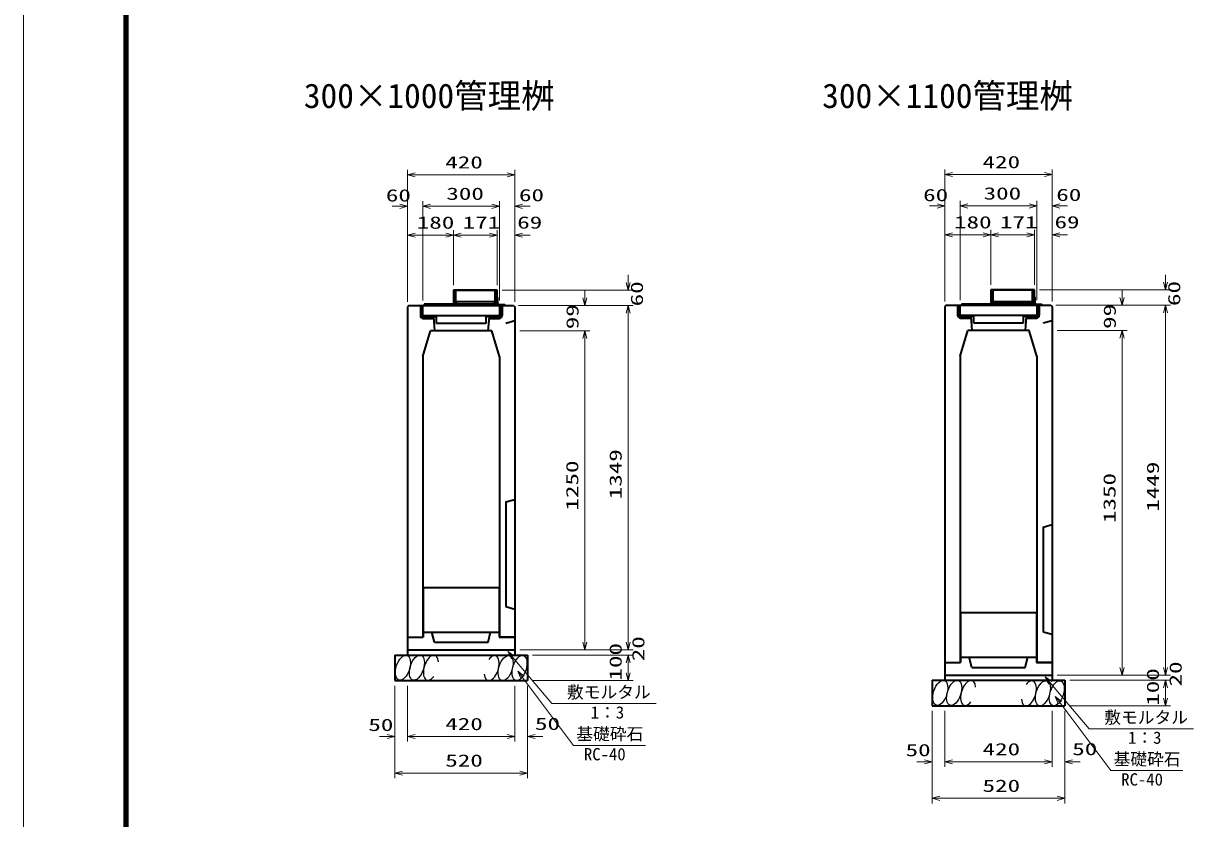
# Model space of a CAD drawing. Units: millimetres on the paper. Extents: x 0 to 842, y 1 to 595.
# Drawn here: x 0.5 to 229.8, y 141.7 to 297.5 of the extents above; entities that cross this region are included whole.
import ezdxf
from ezdxf.enums import TextEntityAlignment as Align

# ---------------------------------------------------------------- set-up
doc = ezdxf.new("R2010")
doc.units = ezdxf.units.MM
doc.layers.add('D-TTL-LINE（区切線）', color=1, linetype='Continuous', lineweight=35)
doc.layers.add('D-TTL（外枠）', color=2, linetype='Continuous', lineweight=140)
doc.styles.add('ＭＳ ゴシック', font='')
doc.styles.get('ＭＳ ゴシック').set_extended_font_data('MS Gothic')

# ---------------------------------------------------------------- blocks, each defined once
blk = doc.blocks.new('_Open30@@SfigorgFlag@@4')
at = {"color": 7, "linetype": 'Continuous', "lineweight": 13}
for p, q in [((-1, 0.2679), (0, 0)), ((0, 0), (-1, -0.2679)), ((0, 0), (-1, 0))]:
    blk.add_line(p, q, dxfattribs=at)

msp = doc.modelspace()

# ---------------------------------------------------------------- linework, layer by layer
at = {"layer": 'D-TTL-LINE（区切線）', "color": 7, "lineweight": 18}
msp.add_line((0.5, 594.51), (0.5, 0.51), dxfattribs=at)
at = {"layer": 'D-TTL-LINE（区切線）', "color": 7, "lineweight": 13}
for p, q in [((75.777, 261.143), (75.777, 268.834)), ((96.777, 261.143), (96.777, 268.834)), ((181.045, 261.202), (181.045, 268.893)), ((202.045, 261.202), (202.045, 268.893)), ((77.277, 267.834), (95.277, 267.834)), ((182.545, 267.893), (200.545, 267.893)), ((74.277, 261.687), (72.777, 261.687)), ((75.777, 250.68), (75.777, 262.687)), ((78.777, 250.925), (78.777, 262.687)), ((78.777, 243.259), (78.777, 262.687)), ((80.277, 261.687), (81.777, 261.687)), ((80.277, 261.687), (92.277, 261.687)), ((92.277, 261.687), (90.777, 261.687)), ((93.777, 243.234), (93.777, 262.687)), ((93.777, 250.925), (93.777, 262.687)), ((96.777, 250.68), (96.777, 262.687)), ((98.277, 261.687), (99.777, 261.687)), ((179.545, 261.746), (178.045, 261.746)), ((181.045, 250.738), (181.045, 262.746)), ((184.045, 250.983), (184.045, 262.746)), ((184.045, 243.318), (184.045, 262.746)), ((185.545, 261.746), (187.045, 261.746)), ((185.545, 261.746), (197.545, 261.746)), ((197.545, 261.746), (196.045, 261.746)), ((199.045, 243.293), (199.045, 262.746)), ((199.045, 250.983), (199.045, 262.746)), ((202.045, 250.738), (202.045, 262.746)), ((203.545, 261.746), (205.045, 261.746)), ((75.777, 242.988), (75.777, 257.034)), ((84.777, 246.234), (84.777, 257.034)), ((84.777, 246.234), (84.777, 257.034)), ((93.327, 246.234), (93.327, 257.034)), ((93.327, 246.234), (93.327, 257.034)), ((96.777, 242.989), (96.777, 257.034)), ((181.045, 243.047), (181.045, 257.093)), ((190.045, 246.293), (190.045, 257.093)), ((190.045, 246.293), (190.045, 257.093)), ((198.595, 246.293), (198.595, 257.093)), ((198.595, 246.293), (198.595, 257.093)), ((202.045, 243.048), (202.045, 257.093)), ((77.277, 256.034), (83.277, 256.034)), ((86.277, 256.034), (91.827, 256.034)), ((91.827, 256.034), (90.327, 256.034)), ((98.277, 256.034), (99.777, 256.034)), ((182.545, 256.093), (188.545, 256.093)), ((191.545, 256.093), (197.095, 256.093)), ((197.095, 256.093), (195.595, 256.093)), ((203.545, 256.093), (205.045, 256.093)), ((118.979, 246.734), (118.979, 248.234)), ((224.247, 246.793), (224.247, 248.293)), ((94.327, 245.234), (119.979, 245.234)), ((110.481, 243.734), (110.481, 245.234)), ((199.595, 245.293), (225.247, 245.293)), ((215.749, 243.793), (215.749, 245.293)), ((97.527, 242.234), (111.481, 242.234)), ((98.527, 242.234), (119.979, 242.234)), ((98.527, 242.234), (119.979, 242.234)), ((202.795, 242.293), (216.749, 242.293)), ((203.795, 242.293), (225.247, 242.293)), ((203.795, 242.293), (225.247, 242.293)), ((224.247, 171.343), (224.247, 240.793)), ((224.247, 240.793), (224.247, 239.293)), ((118.979, 176.284), (118.979, 240.734)), ((118.979, 240.734), (118.979, 239.234)), ((97.777, 237.284), (111.481, 237.284)), ((97.777, 237.284), (111.481, 237.284)), ((203.045, 237.343), (216.749, 237.343)), ((203.045, 237.343), (216.749, 237.343)), ((110.481, 176.284), (110.481, 235.784)), ((110.481, 235.784), (110.481, 234.284)), ((215.749, 171.343), (215.749, 235.843)), ((215.749, 235.843), (215.749, 234.343)), ((118.979, 176.284), (118.979, 177.784)), ((97.777, 174.784), (119.979, 174.784)), ((97.777, 174.784), (111.481, 174.784)), ((97.777, 174.784), (119.979, 174.784)), ((104.061, 164.27), (96.413, 173.309)), ((100.277, 173.784), (119.979, 173.784)), ((100.277, 173.784), (119.979, 173.784)), ((118.979, 170.284), (118.979, 172.284)), ((118.979, 172.284), (118.979, 170.784)), ((224.247, 171.343), (224.247, 172.843)), ((203.045, 169.843), (225.247, 169.843)), ((203.045, 169.843), (216.749, 169.843)), ((203.045, 169.843), (225.247, 169.843)), ((73.277, 167.784), (73.277, 156.817)), ((75.777, 167.784), (75.777, 156.817)), ((75.777, 167.784), (75.777, 156.817)), ((96.777, 167.784), (96.777, 156.817)), ((108.295, 156.087), (98.291, 169.413)), ((99.277, 167.784), (99.277, 156.817)), ((100.277, 168.784), (119.979, 168.784)), ((209.33, 159.328), (201.681, 168.368)), ((205.545, 168.843), (225.247, 168.843)), ((205.545, 168.843), (225.247, 168.843)), ((73.277, 166.784), (73.277, 149.66)), ((96.777, 166.784), (96.777, 156.817)), ((99.277, 166.784), (99.277, 149.66)), ((224.247, 165.343), (224.247, 167.343)), ((224.247, 167.343), (224.247, 165.843)), ((124.504, 164.27), (104.061, 164.27)), ((178.545, 162.843), (178.545, 151.876)), ((181.045, 162.843), (181.045, 151.876)), ((181.045, 162.843), (181.045, 151.876)), ((202.045, 162.843), (202.045, 151.876)), ((213.563, 151.146), (203.559, 164.472)), ((204.545, 162.843), (204.545, 151.876)), ((205.545, 163.843), (225.247, 163.843)), ((178.545, 161.843), (178.545, 144.718)), ((202.045, 161.843), (202.045, 151.876)), ((204.545, 161.843), (204.545, 144.718)), ((229.772, 159.328), (209.33, 159.328)), ((71.777, 157.817), (70.277, 157.817)), ((77.277, 157.817), (95.277, 157.817)), ((77.277, 157.817), (78.777, 157.817)), ((95.277, 157.817), (93.777, 157.817)), ((100.777, 157.817), (102.277, 157.817)), ((122.398, 156.087), (108.295, 156.087)), ((177.045, 152.876), (175.545, 152.876)), ((182.545, 152.876), (200.545, 152.876)), ((182.545, 152.876), (184.045, 152.876)), ((200.545, 152.876), (199.045, 152.876)), ((206.045, 152.876), (207.545, 152.876)), ((74.777, 150.66), (97.777, 150.66)), ((227.667, 151.146), (213.563, 151.146)), ((180.045, 145.718), (203.045, 145.718))]:
    msp.add_line(p, q, dxfattribs=at)
at = {"layer": 'D-TTL-LINE（区切線）'}
for p, q in [((93.327, 245.234), (84.777, 245.234)), ((84.777, 245.234), (84.777, 242.259)), ((85.077, 245.234), (85.077, 242.259)), ((92.927, 245.209), (85.177, 245.209)), ((85.177, 245.209), (85.177, 243.009)), ((92.927, 243.009), (92.927, 245.209)), ((93.027, 245.234), (93.027, 242.259)), ((93.327, 242.259), (93.327, 245.234)), ((93.377, 243.759), (93.327, 243.759)), ((93.477, 242.609), (93.477, 243.659)), ((198.595, 245.293), (190.045, 245.293)), ((190.045, 245.293), (190.045, 242.318)), ((190.345, 245.293), (190.345, 242.318)), ((198.195, 245.268), (190.445, 245.268)), ((190.445, 245.268), (190.445, 243.068)), ((190.445, 243.068), (198.195, 243.068)), ((190.595, 242.618), (190.595, 243.068)), ((198.045, 242.618), (198.045, 243.068)), ((198.195, 243.068), (198.195, 245.268)), ((198.295, 245.293), (198.295, 242.318)), ((198.595, 242.318), (198.595, 245.293)), ((198.645, 243.818), (198.595, 243.818)), ((198.745, 242.668), (198.745, 243.718)), ((76.027, 242.234), (75.777, 241.989)), ((75.777, 241.988), (75.777, 173.784)), ((76.027, 242.234), (96.527, 242.234)), ((78.277, 242.234), (78.277, 240.284)), ((78.577, 240.334), (78.577, 242.234)), ((78.777, 242.259), (94.827, 242.259)), ((78.777, 240.259), (78.777, 242.259)), ((84.777, 242.484), (79.002, 242.484)), ((79.002, 242.484), (79.002, 242.259)), ((85.077, 242.559), (93.027, 242.559)), ((85.177, 243.009), (92.927, 243.009)), ((85.327, 242.559), (85.327, 243.009)), ((92.777, 242.559), (92.777, 243.009)), ((94.727, 242.409), (93.677, 242.409)), ((93.777, 242.259), (93.777, 240.259)), ((93.977, 240.334), (93.977, 242.234)), ((94.277, 242.234), (94.277, 240.284)), ((94.827, 242.259), (94.827, 242.309)), ((96.527, 242.234), (96.777, 241.989)), ((96.777, 241.989), (96.777, 173.784)), ((181.295, 242.293), (181.045, 242.048)), ((181.045, 242.047), (181.045, 168.843)), ((181.295, 242.293), (201.795, 242.293)), ((183.545, 242.293), (183.545, 240.343)), ((183.845, 240.393), (183.845, 242.293)), ((184.045, 242.318), (200.095, 242.318)), ((184.045, 240.318), (184.045, 242.318)), ((190.045, 242.543), (184.27, 242.543)), ((184.27, 242.543), (184.27, 242.318)), ((190.345, 242.618), (198.295, 242.618)), ((199.995, 242.468), (198.945, 242.468)), ((199.045, 242.318), (199.045, 240.318)), ((199.245, 240.393), (199.245, 242.293)), ((199.545, 242.293), (199.545, 240.343)), ((200.095, 242.318), (200.095, 242.368)), ((201.795, 242.293), (202.045, 242.048)), ((202.045, 242.048), (202.045, 168.843)), ((93.777, 240.259), (78.777, 240.259)), ((78.827, 239.734), (80.777, 239.734)), ((81.202, 240.034), (78.877, 240.034)), ((80.777, 239.734), (80.777, 240.034)), ((80.827, 240.034), (81.077, 237.284)), ((81.202, 240.034), (81.202, 240.259)), ((81.452, 238.759), (81.452, 240.259)), ((91.102, 238.759), (81.452, 238.759)), ((91.102, 240.259), (91.102, 238.759)), ((91.352, 240.034), (91.352, 240.259)), ((93.68, 240.034), (91.352, 240.034)), ((91.727, 240.034), (91.477, 237.284)), ((91.777, 240.034), (91.777, 239.734)), ((91.777, 239.734), (93.727, 239.734)), ((93.552, 240.259), (93.552, 240.034)), ((95.027, 238.784), (96.777, 239.284)), ((199.045, 240.318), (184.045, 240.318)), ((184.095, 239.793), (186.045, 239.793)), ((186.47, 240.093), (184.145, 240.093)), ((186.045, 239.793), (186.045, 240.093)), ((186.095, 240.093), (186.345, 237.343)), ((186.47, 240.093), (186.47, 240.318)), ((186.72, 238.818), (186.72, 240.318)), ((196.37, 238.818), (186.72, 238.818)), ((196.37, 240.318), (196.37, 238.818)), ((196.62, 240.093), (196.62, 240.318)), ((198.948, 240.093), (196.62, 240.093)), ((196.995, 240.093), (196.745, 237.343)), ((197.045, 240.093), (197.045, 239.793)), ((197.045, 239.793), (198.995, 239.793)), ((198.82, 240.318), (198.82, 240.093)), ((200.295, 238.843), (202.045, 239.343)), ((78.777, 232.284), (80.277, 237.284)), ((92.277, 237.284), (80.277, 237.284)), ((93.777, 232.284), (92.277, 237.284)), ((184.045, 232.343), (185.545, 237.343)), ((197.545, 237.343), (185.545, 237.343)), ((199.045, 232.343), (197.545, 237.343)), ((78.777, 232.284), (78.777, 177.284)), ((93.777, 232.284), (93.777, 177.284)), ((184.045, 232.343), (184.045, 172.343)), ((199.045, 232.343), (199.045, 172.343)), ((95.027, 203.784), (96.777, 204.284)), ((95.027, 203.784), (95.027, 183.284)), ((200.295, 198.843), (202.045, 199.343)), ((200.295, 198.843), (200.295, 178.343)), ((78.827, 187.034), (78.827, 177.284)), ((78.827, 187.034), (93.727, 187.034)), ((93.727, 187.034), (93.727, 177.284)), ((95.027, 183.284), (96.777, 182.784)), ((184.095, 182.093), (184.095, 172.343)), ((184.095, 182.093), (198.995, 182.093)), ((198.995, 182.093), (198.995, 172.343)), ((75.777, 177.284), (78.827, 177.284)), ((75.777, 177.284), (78.777, 177.284)), ((78.827, 178.284), (93.727, 178.284)), ((81.027, 176.284), (80.527, 178.284)), ((91.527, 176.284), (92.027, 178.284)), ((93.727, 177.284), (96.777, 177.284)), ((96.777, 177.284), (93.777, 177.284)), ((200.295, 178.343), (202.045, 177.843)), ((75.777, 174.784), (96.777, 174.784)), ((81.027, 176.284), (91.527, 176.284)), ((73.277, 173.784), (99.277, 173.784)), ((73.277, 173.784), (73.277, 168.784)), ((99.277, 173.784), (99.277, 168.784)), ((181.045, 172.343), (184.095, 172.343)), ((181.045, 172.343), (184.045, 172.343)), ((184.095, 173.343), (198.995, 173.343)), ((186.295, 171.343), (185.795, 173.343)), ((196.795, 171.343), (197.295, 173.343)), ((198.995, 172.343), (202.045, 172.343)), ((202.045, 172.343), (199.045, 172.343)), ((181.045, 169.843), (202.045, 169.843)), ((186.295, 171.343), (196.795, 171.343)), ((73.277, 168.784), (99.277, 168.784)), ((178.545, 168.843), (204.545, 168.843)), ((178.545, 168.843), (178.545, 163.843)), ((204.545, 168.843), (204.545, 163.843)), ((178.545, 163.843), (204.545, 163.843))]:
    msp.add_line(p, q, dxfattribs=at)
for centre, radius, start, end in [((93.377, 243.659), 0.1, 0, 90), ((198.645, 243.718), 0.1, 0, 90), ((93.677, 242.609), 0.2, 180, 270), ((94.727, 242.309), 0.1, 0, 90), ((198.945, 242.668), 0.2, 180, 270), ((199.995, 242.368), 0.1, 0, 90), ((78.827, 240.284), 0.55, 180, 270), ((78.877, 240.334), 0.3, 180, 270), ((93.677, 240.334), 0.3, 270.63559, 359.99998), ((93.727, 240.284), 0.55, 269.99995, 359.99995), ((184.095, 240.343), 0.55, 180, 270), ((184.145, 240.393), 0.3, 180, 270), ((198.945, 240.393), 0.3, 270.63559, 359.99998), ((198.995, 240.343), 0.55, 269.99995, 359.99995)]:
    msp.add_arc(centre, radius, start, end, dxfattribs=at)
at = {"layer": 'D-TTL-LINE（区切線）', "color": 7, "lineweight": 25}
for centre, major_axis in [((74.871, 171.307), (0.79, 2.421)), ((77.593, 171.307), (0.79, 2.421)), ((94.981, 171.226), (-0.771, -2.427)), ((97.702, 171.248), (-0.771, -2.427)), ((180.139, 166.366), (0.79, 2.421)), ((182.861, 166.366), (0.79, 2.421)), ((200.249, 166.285), (-0.771, -2.427)), ((202.97, 166.307), (-0.771, -2.427))]:
    msp.add_ellipse(centre, major_axis=major_axis, ratio=0.5139, dxfattribs=at)
for centre, major_axis in [((80.333, 171.307), (0.79, 2.421)), ((92.24, 171.205), (-0.771, -2.427)), ((185.601, 166.366), (0.79, 2.421)), ((197.508, 166.264), (-0.771, -2.427))]:
    msp.add_ellipse(centre, major_axis=major_axis, ratio=0.5139, start_param=5.3575563, end_param=10.3750652, dxfattribs=at)
at = {"layer": 'D-TTL（外枠）'}
msp.add_line((20.6, 574.41), (20.6, 20.61), dxfattribs=at)

# ---------------------------------------------------------------- block references
at = {"layer": 'D-TTL-LINE（区切線）', "xscale": 1.5, "yscale": 1.5}
for p, rotation in [((181.045, 267.893), 180), ((75.777, 267.834), 180), ((78.777, 261.687), 180), ((78.777, 261.687), 180), ((96.777, 261.687), 180), ((184.045, 261.746), 180), ((184.045, 261.746), 180), ((202.045, 261.746), 180), ((75.777, 256.034), 180), ((84.777, 256.034), 180), ((96.777, 256.034), 180), ((181.045, 256.093), 180), ((190.045, 256.093), 180), ((202.045, 256.093), 180), ((118.979, 245.234), 270), ((224.247, 245.293), 270), ((110.481, 242.234), 270), ((215.749, 242.293), 270), ((118.979, 242.234), 90), ((118.979, 242.234), 90), ((224.247, 242.293), 90), ((224.247, 242.293), 90), ((110.481, 237.284), 90), ((110.481, 237.284), 90), ((215.749, 237.343), 90), ((215.749, 237.343), 90), ((95.444, 174.454), 130.23516), ((110.481, 174.784), 270), ((118.979, 174.784), 270), ((118.979, 174.784), 270), ((118.979, 173.784), 90), ((118.979, 173.784), 90), ((97.39, 170.613), 126.89552), ((118.979, 168.784), 270), ((200.712, 169.513), 130.23516), ((215.749, 169.843), 270), ((224.247, 169.843), 270), ((224.247, 169.843), 270), ((224.247, 168.843), 90), ((224.247, 168.843), 90), ((202.658, 165.671), 126.89552), ((224.247, 163.843), 270), ((75.777, 157.817), 180), ((75.777, 157.817), 180), ((99.277, 157.817), 180), ((181.045, 152.876), 180), ((181.045, 152.876), 180), ((204.545, 152.876), 180), ((73.277, 150.66), 180), ((178.545, 145.718), 180)]:
    msp.add_blockref('_Open30@@SfigorgFlag@@4', p, dxfattribs=dict(at, rotation=rotation))
for p in [(202.045, 267.893), (96.777, 267.834), (75.777, 261.687), (93.777, 261.687), (93.777, 261.687), (181.045, 261.746), (199.045, 261.746), (199.045, 261.746), (84.777, 256.034), (93.327, 256.034), (93.327, 256.034), (190.045, 256.093), (198.595, 256.093), (198.595, 256.093), (73.277, 157.817), (96.777, 157.817), (96.777, 157.817), (178.545, 152.876), (202.045, 152.876), (202.045, 152.876), (99.277, 150.66), (204.545, 145.718)]:
    msp.add_blockref('_Open30@@SfigorgFlag@@4', p, dxfattribs=at)

# ---------------------------------------------------------------- texts
at = {"layer": 'D-TTL-LINE（区切線）', "color": 7, "style": 'ＭＳ ゴシック'}
for s, height, p in [('300×1000管理桝', 4.809, (55.446, 279.492)), ('300×1100管理桝', 4.809, (157.004, 279.492)), ('敷モルタル', 2.405, (107.003, 164.591)), ('1：3', 2.405, (111.649, 160.619)), ('敷モルタル', 2.405, (212.271, 159.65)), ('基礎砕石', 2.405, (108.83, 156.421)), ('1：3', 2.405, (216.918, 155.678)), ('RC-40', 2.405, (110.318, 152.436)), ('基礎砕石', 2.405, (214.098, 151.48)), ('RC-40', 2.405, (215.586, 147.495))]:
    msp.add_text(s, height=height, dxfattribs=at).set_placement(p, align=Align.BOTTOM_LEFT)
at = {"layer": 'D-TTL-LINE（区切線）', "color": 7, "style": 'ＭＳ ゴシック', "width": 1.5}
for s, p in [('420', (83.152, 268.371)), ('420', (188.42, 268.43)), ('60', (71.512, 261.901)), ('300', (83.36, 262.224)), ('60', (97.596, 261.948)), ('60', (176.78, 261.96)), ('300', (188.628, 262.283)), ('60', (202.864, 262.007)), ('180', (77.568, 256.571)), ('171', (86.552, 256.571)), ('69', (97.251, 256.591)), ('180', (182.836, 256.63)), ('171', (191.82, 256.63)), ('69', (202.519, 256.65)), ('50', (68.079, 158.184)), ('420', (83.152, 158.354)), ('50', (100.728, 158.392)), ('50', (173.347, 153.243)), ('420', (188.42, 153.413)), ('50', (205.997, 153.45)), ('520', (83.152, 151.197)), ('520', (188.42, 146.256))]:
    msp.add_text(s, height=2.405, dxfattribs=at).set_placement(p, align=Align.BOTTOM_LEFT)
for s, p in [('60', (122.61, 242.091)), ('60', (227.878, 242.15)), ('99', (109.99, 237.606)), ('99', (215.258, 237.664)), ('1349', (118.442, 204.296)), ('1250', (109.944, 202.076)), ('1449', (223.71, 201.855)), ('1350', (215.212, 199.634)), ('20', (122.894, 172.565)), ('100', (118.442, 168.784)), ('20', (228.162, 167.624)), ('100', (223.71, 163.843))]:
    msp.add_text(s, height=2.405, rotation=90, dxfattribs=at).set_placement(p, align=Align.BOTTOM_LEFT)

doc.saveas('drawing.dxf')
